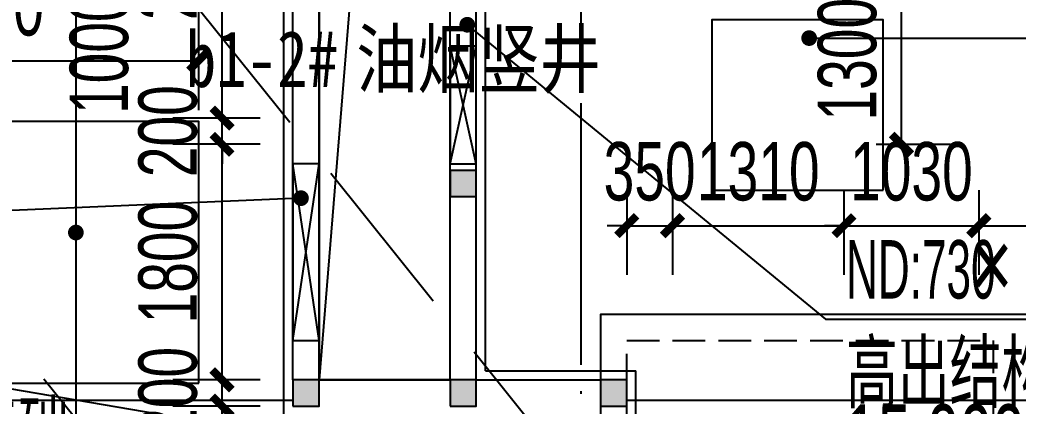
# Model space of a CAD drawing. Extents: x -409435 to 356702, y -107829 to 330904.
# Drawn here: x 82114 to 89739, y 276800 to 279750 of the extents above; entities that cross this region are included whole.
import ezdxf
from ezdxf.xclip import XClip

# ---------------------------------------------------------------- set-up
doc = ezdxf.new("R2010")
doc.units = 0
doc.header["$LTSCALE"] = 1000
doc.header["$MEASUREMENT"] = 0
doc.header["$XCLIPFRAME"] = 0
doc.linetypes.add('104-14# 核心筒$0$DOTE', pattern=[2.42, 2, -0.2, 0.02, -0.2])
doc.linetypes.add('X-104 14#平面$0$DASH', pattern=[0.35, 0.25, -0.1])
for name, color, linetype in [('01-标注_尺寸', 124, 'Continuous'), ('01-标注_符号', 200, 'Continuous'), ('02-TEXT_标注', 130, 'Continuous'), ('104-14# 核心筒$0$A_AXIS-轴线', 36, '104-14# 核心筒$0$DOTE'), ('PUB_HATCH', 8, 'Continuous'), ('X-104 14#平面$0$02-TEXT_标注', 130, 'Continuous'), ('X-104 14#平面$0$A-O_分水线', 127, 'Continuous'), ('X-104 14#平面$0$A-O_屋面', 201, 'Continuous'), ('X-104 14#平面$0$A-O_散水', 134, 'Continuous'), ('X-104 14#平面$0$A-SUR_保温', 222, 'Continuous'), ('X-104 14#平面$0$A-TECH_暖通', 6, 'Continuous'), ('X-104 14#平面$0$A_STR-砌块墙', 121, 'Continuous'), ('X-104 14#平面$0$A_STR-砼柱', 51, 'Continuous'), ('X-104 14#平面$0$DUCT-新风管立管', 3, 'Continuous'), ('X-104 14#平面$0$SURFACE', 6, 'Continuous')]:
    doc.layers.add(name, color=color, linetype=linetype)
doc.styles.add('_TCH_DIM', font='ros.shx', dxfattribs={"width": 0.8, "height": 2, "bigfont": 'jd.shx'})
doc.styles.add('_TCH_DIM_T3', font='ros.shx', dxfattribs={"width": 0.705882, "bigfont": 'jd.shx'})
doc.styles.add('X-104 14#平面$0$_TCH_DIM', font='ros.shx', dxfattribs={"width": 0.8, "bigfont": 'jd.shx'})
doc.styles.add('X-104 14#平面$0$Standard', font='STXIHEI_0.TTF', dxfattribs={"width": 0.8})
doc.dimstyles.new('_TCH_ARCH&&150', dxfattribs={"dimtxt": 446.25, "dimasz": 150, "dimexe": 375, "dimexo": 450, "dimgap": 189.375, "dimtad": 1, "dimdec": 0, "dimzin": 0, "dimdsep": 46, "dimtxsty": '_TCH_DIM_T3', "dimblk": 'ARCHTICK', "dimcen": 0.09, "dimclrt": 7, "dimazin": 2, "dimtfac": 1, "dimtdec": 0, "dimtix": 1, "dimtmove": 2, "dimatfit": 3, "dimfxl": 0, "dimtolj": 1, "dimtzin": 0, "dimarcsym": 0})

# ---------------------------------------------------------------- blocks, each defined once
blk = doc.blocks.new('104-14# 核心筒')
at = {"layer": '104-14# 核心筒$0$A_AXIS-轴线'}
blk.add_line((86400, 317833.6), (86400, 259754.9), dxfattribs=at)
blk = doc.blocks.new('X-104 14#平面$0$0000')
for p, q in [((27000, 7816.9), (42800, 7816.9)), ((45350, 7816.9), (62299.2, 7816.9))]:
    blk.add_line(p, q)
blk = doc.blocks.new('*U432')
blk.add_lwpolyline([(200, 0), (200, 1350), (0, 1350), (0, 0), (200, 0), (0, 1350), (0, 0), (200, 1350)])
blk = doc.blocks.new('*U422')
blk.add_lwpolyline([(200, 0), (200, 900), (0, 900), (0, 0), (200, 0), (0, 900), (0, 0), (200, 900)])
blk = doc.blocks.new('_FZH')
blk.add_lwpolyline([(-0.5, -0.5), (0.5, -0.5), (0.5, 0.5), (-0.5, 0.5)], close=True)
at = {"layer": 'PUB_HATCH'}
blk.add_solid([(-0.5, -0.5), (0.5, -0.5), (-0.5, 0.5), (0.5, 0.5)], dxfattribs=at)
blk = doc.blocks.new('X-104 14#平面')
at = {"layer": 'X-104 14#平面$0$02-TEXT_标注', "linetype": 'X-104 14#平面$0$DASH', "ltscale": 5}
for points in [[(63675.9, 304510.3), (87000, 275450)], [(63675.9, 300210.3), (87000, 271150)]]:
    blk.add_lwpolyline(points, dxfattribs=at)
at = {"layer": 'X-104 14#平面$0$A-O_屋面'}
blk.add_lwpolyline([(92750, 277500), (86550, 277500), (86550, 275000), (92750, 275000)], close=True, dxfattribs=at)
at = {"layer": 'X-104 14#平面$0$A-O_屋面', "linetype": 'X-104 14#平面$0$DASH'}
blk.add_lwpolyline([(86750, 277300), (89550, 277300), (89550, 275200), (86750, 275200)], close=True, dxfattribs=at)
at = {"layer": 'X-104 14#平面$0$A-O_散水'}
for points in [[(88709.7, 278450), (88709.7, 279750), (87399.7, 279750), (87399.7, 278450)], [(83480, 276975), (83480, 278975), (81800, 278975), (81800, 276975)]]:
    blk.add_lwpolyline(points, close=True, dxfattribs=at)
at = {"layer": 'X-104 14#平面$0$A-SUR_保温'}
for p, q in [((84130, 276900), (84130, 281400)), ((85670, 277070), (86820, 277070)), ((84130, 275300), (84130, 276900))]:
    blk.add_line(p, q, dxfattribs=at)
at = {"layer": 'X-104 14#平面$0$A_STR-砌块墙'}
for p, q in [((84200, 277000), (84200, 281300)), ((84400, 277000), (84400, 281300)), ((85400, 278600), (85400, 280000)), ((85600, 278600), (85600, 280000)), ((85400, 277000), (85400, 278400)), ((85600, 277000), (85600, 278400)), ((85400, 277000), (84400, 277000)), ((85600, 277000), (86550, 277000))]:
    blk.add_line(p, q, dxfattribs=at)
at = {"layer": 'X-104 14#平面$0$DUCT-新风管立管', "elevation": 6000}
blk.add_lwpolyline([(85400, 281300), (84400, 281300), (84400, 277000), (85400, 277000), (85400, 281300), (84729.5, 281043.6), (84400, 277000)], dxfattribs=at)
at = {"layer": 'X-104 14#平面$0$SURFACE'}
for p, q in [((85670, 278550), (85670, 279930)), ((85670, 277070), (85670, 278550)), ((86820, 275100), (86820, 277070))]:
    blk.add_line(p, q, dxfattribs=at)
ref = blk.add_blockref('104-14# 核心筒', (0, 0))
XClip(ref).set_block_clipping_path([(-38664.3623821461, -25500), (139216.5485069363, 330900)])
at = {"layer": 'X-104 14#平面$0$A-O_分水线'}
blk.add_blockref('X-104 14#平面$0$0000', (41400, 269028.8), dxfattribs=at)
at = {"layer": 'X-104 14#平面$0$A-TECH_暖通'}
for name, p in [('*U422', (85400, 278650)), ('*U432', (84200, 277300, 6000))]:
    blk.add_blockref(name, p, dxfattribs=at)
at = {"layer": 'X-104 14#平面$0$A_STR-砼柱', "xscale": 200, "yscale": 200, "zscale": 200}
for p in [(85500, 278500, 3000), (84300, 276900, 3000), (85500, 276900, 3000), (86650, 276900, 3000)]:
    blk.add_blockref('_FZH', p, dxfattribs=at)
at = {"layer": 'X-104 14#平面$0$02-TEXT_标注'}
for s, height, style, width, p in [('b1-2#', 428.14, 'X-104 14#平面$0$Standard', 0.8, (83380.1, 279238.9, 6000)), ('油烟竖井', 428.14, 'X-104 14#平面$0$Standard', 0.8, (84683.2, 279238.9, 6000)), ('15.000', 525, 'X-104 14#平面$0$_TCH_DIM', 0.64, (88417.3, 276287.3))]:
    blk.add_text(s, height=height, dxfattribs=dict(at, style=style, width=width)).set_placement(p)
blk = doc.blocks.new('_ArchTick')
at = {"color": 0, "linetype": 'ByBlock', "const_width": 0.4}
blk.add_lwpolyline([(-0.5, -0.5), (0.5, 0.5)], dxfattribs=at)
blk = doc.blocks.new('*D950')
at = {"layer": '01-标注_尺寸', "color": 0, "lineweight": -2, "transparency": 16777216}
for p, q in [((83950, 276800), (83283, 276800)), ((83658, 275200), (83658, 276800)), ((83950, 275200), (83283, 275200))]:
    blk.add_line(p, q, dxfattribs=at)
at = {"layer": 'Defpoints', "color": 0, "transparency": 16777216}
for p in [(83658, 276800), (84400, 276800), (84400, 275200)]:
    blk.add_point(p, dxfattribs=at)
at = {"layer": '01-标注_尺寸', "color": 0, "lineweight": -2, "transparency": 16777216, "xscale": 150, "yscale": 150, "zscale": 150}
for p, rotation in [((83658, 276800), 90), ((83658, 275200), 270)]:
    blk.add_blockref('_ArchTick', p, dxfattribs=dict(at, rotation=rotation))
at = {"layer": '01-标注_尺寸', "color": 7, "transparency": 16777216, "insert": (83245.5, 276000), "char_height": 446.25, "attachment_point": 5, "rotation": 90, "style": '_TCH_DIM_T3'}
blk.add_mtext('\\A1;1600', dxfattribs=at)
blk = doc.blocks.new('*D951')
at = {"layer": '01-标注_尺寸', "color": 0, "lineweight": -2, "transparency": 16777216}
for p, q in [((83658, 277000), (83658, 277150)), ((83950, 277000), (83283, 277000)), ((83658, 276800), (83658, 277000)), ((83950, 276800), (83283, 276800)), ((83658, 276800), (83658, 276650))]:
    blk.add_line(p, q, dxfattribs=at)
at = {"layer": 'Defpoints', "color": 0, "transparency": 16777216}
for p in [(83658, 277000), (84400, 277000), (84400, 276800)]:
    blk.add_point(p, dxfattribs=at)
at = {"layer": '01-标注_尺寸', "color": 0, "lineweight": -2, "transparency": 16777216, "xscale": 150, "yscale": 150, "zscale": 150}
for p, rotation in [((83658, 277000), 270), ((83658, 276800), 90)]:
    blk.add_blockref('_ArchTick', p, dxfattribs=dict(at, rotation=rotation))
at = {"layer": '01-标注_尺寸', "color": 7, "transparency": 16777216, "insert": (83245.5, 276900), "char_height": 446.25, "attachment_point": 5, "rotation": 90, "style": '_TCH_DIM_T3'}
blk.add_mtext('\\A1;200', dxfattribs=at)
blk = doc.blocks.new('*D952')
at = {"layer": '01-标注_尺寸', "color": 0, "lineweight": -2, "transparency": 16777216}
for p, q in [((83950, 278800), (83283, 278800)), ((83658, 277000), (83658, 278800)), ((83950, 277000), (83283, 277000))]:
    blk.add_line(p, q, dxfattribs=at)
at = {"layer": 'Defpoints', "color": 0, "transparency": 16777216}
for p in [(83658, 278800), (84400, 278800), (84400, 277000)]:
    blk.add_point(p, dxfattribs=at)
at = {"layer": '01-标注_尺寸', "color": 0, "lineweight": -2, "transparency": 16777216, "xscale": 150, "yscale": 150, "zscale": 150}
for p, rotation in [((83658, 278800), 90), ((83658, 277000), 270)]:
    blk.add_blockref('_ArchTick', p, dxfattribs=dict(at, rotation=rotation))
at = {"layer": '01-标注_尺寸', "color": 7, "transparency": 16777216, "insert": (83245.5, 277900), "char_height": 446.25, "attachment_point": 5, "rotation": 90, "style": '_TCH_DIM_T3'}
blk.add_mtext('\\A1;1800', dxfattribs=at)
blk = doc.blocks.new('*D953')
at = {"layer": '01-标注_尺寸', "color": 0, "lineweight": -2, "transparency": 16777216}
for p, q in [((83658, 279000), (83658, 279150)), ((83950, 279000), (83283, 279000)), ((83658, 278800), (83658, 279000)), ((83950, 278800), (83283, 278800)), ((83658, 278800), (83658, 278650))]:
    blk.add_line(p, q, dxfattribs=at)
at = {"layer": 'Defpoints', "color": 0, "transparency": 16777216}
for p in [(83658, 279000), (84400, 279000), (84400, 278800)]:
    blk.add_point(p, dxfattribs=at)
at = {"layer": '01-标注_尺寸', "color": 0, "lineweight": -2, "transparency": 16777216, "xscale": 150, "yscale": 150, "zscale": 150}
for p, rotation in [((83658, 279000), 270), ((83658, 278800), 90)]:
    blk.add_blockref('_ArchTick', p, dxfattribs=dict(at, rotation=rotation))
at = {"layer": '01-标注_尺寸', "color": 7, "transparency": 16777216, "insert": (83245.5, 278900), "char_height": 446.25, "attachment_point": 5, "rotation": 90, "style": '_TCH_DIM_T3'}
blk.add_mtext('\\A1;200', dxfattribs=at)
blk = doc.blocks.new('*D954')
at = {"layer": '01-标注_尺寸', "color": 0, "lineweight": -2, "transparency": 16777216}
for p, q in [((83950, 280000), (83283, 280000)), ((83658, 279000), (83658, 280000)), ((83950, 279000), (83283, 279000))]:
    blk.add_line(p, q, dxfattribs=at)
at = {"layer": 'Defpoints', "color": 0, "transparency": 16777216}
for p in [(83658, 280000), (84400, 280000), (84400, 279000)]:
    blk.add_point(p, dxfattribs=at)
at = {"layer": '01-标注_尺寸', "color": 0, "lineweight": -2, "transparency": 16777216, "xscale": 150, "yscale": 150, "zscale": 150}
for p, rotation in [((83658, 280000), 90), ((83658, 279000), 270)]:
    blk.add_blockref('_ArchTick', p, dxfattribs=dict(at, rotation=rotation))
at = {"layer": '01-标注_尺寸', "color": 7, "transparency": 16777216, "insert": (82720.5, 279500), "char_height": 446.25, "attachment_point": 5, "rotation": 90, "style": '_TCH_DIM_T3'}
blk.add_mtext('\\A1;1000', dxfattribs=at)
blk = doc.blocks.new('*D955')
at = {"layer": '01-标注_尺寸', "color": 0, "lineweight": -2, "transparency": 16777216}
for p, q in [((83658, 280200), (83658, 280350)), ((83950, 280200), (83283, 280200)), ((83658, 280000), (83658, 280200)), ((83950, 280000), (83283, 280000)), ((83658, 280000), (83658, 279850))]:
    blk.add_line(p, q, dxfattribs=at)
at = {"layer": 'Defpoints', "color": 0, "transparency": 16777216}
for p in [(83658, 280200), (84400, 280200), (84400, 280000)]:
    blk.add_point(p, dxfattribs=at)
at = {"layer": '01-标注_尺寸', "color": 0, "lineweight": -2, "transparency": 16777216, "xscale": 150, "yscale": 150, "zscale": 150}
for p, rotation in [((83658, 280200), 270), ((83658, 280000), 90)]:
    blk.add_blockref('_ArchTick', p, dxfattribs=dict(at, rotation=rotation))
at = {"layer": '01-标注_尺寸', "color": 7, "transparency": 16777216, "insert": (83245.5, 280100), "char_height": 446.25, "attachment_point": 5, "rotation": 90, "style": '_TCH_DIM_T3'}
blk.add_mtext('\\A1;200', dxfattribs=at)
blk = doc.blocks.new('*D2020')
at = {"layer": '01-标注_尺寸', "color": 0, "lineweight": -2, "transparency": 16777216}
for p, q in [((86750, 278450), (86750, 277803.2)), ((87099.7, 278450), (87099.7, 277803.2)), ((86750, 278178.2), (86600, 278178.2)), ((86750, 278178.2), (87099.7, 278178.2)), ((87099.7, 278178.2), (87249.7, 278178.2))]:
    blk.add_line(p, q, dxfattribs=at)
at = {"layer": 'Defpoints', "color": 0, "transparency": 16777216}
for p in [(86750, 278900), (87099.7, 278900), (87099.7, 278178.2)]:
    blk.add_point(p, dxfattribs=at)
at = {"layer": '01-标注_尺寸', "color": 0, "lineweight": -2, "transparency": 16777216, "xscale": 150, "yscale": 150, "zscale": 150}
blk.add_blockref('_ArchTick', (86750, 278178.2), dxfattribs=at)
at = {"layer": '01-标注_尺寸', "color": 0, "lineweight": -2, "transparency": 16777216, "xscale": 150, "yscale": 150, "zscale": 150, "rotation": 180}
blk.add_blockref('_ArchTick', (87099.7, 278178.2), dxfattribs=at)
at = {"layer": '01-标注_尺寸', "color": 7, "transparency": 16777216, "insert": (86924.9, 278590.7), "char_height": 446.25, "attachment_point": 5, "style": '_TCH_DIM_T3'}
blk.add_mtext('\\A1;350', dxfattribs=at)
blk = doc.blocks.new('*D2021')
at = {"layer": '01-标注_尺寸', "color": 0, "lineweight": -2, "transparency": 16777216}
for p, q in [((87099.7, 278450), (87099.7, 277803.2)), ((88409.7, 278450), (88409.7, 277803.2)), ((87099.7, 278178.2), (88409.7, 278178.2))]:
    blk.add_line(p, q, dxfattribs=at)
at = {"layer": 'Defpoints', "color": 0, "transparency": 16777216}
for p in [(87099.7, 278900), (88409.7, 278900), (88409.7, 278178.2)]:
    blk.add_point(p, dxfattribs=at)
at = {"layer": '01-标注_尺寸', "color": 0, "lineweight": -2, "transparency": 16777216, "xscale": 150, "yscale": 150, "zscale": 150, "rotation": 180}
blk.add_blockref('_ArchTick', (87099.7, 278178.2), dxfattribs=at)
at = {"layer": '01-标注_尺寸', "color": 0, "lineweight": -2, "transparency": 16777216, "xscale": 150, "yscale": 150, "zscale": 150}
blk.add_blockref('_ArchTick', (88409.7, 278178.2), dxfattribs=at)
at = {"layer": '01-标注_尺寸', "color": 7, "transparency": 16777216, "insert": (87754.7, 278590.7), "char_height": 446.25, "attachment_point": 5, "style": '_TCH_DIM_T3'}
blk.add_mtext('\\A1;1310', dxfattribs=at)
blk = doc.blocks.new('*D2022')
at = {"layer": '01-标注_尺寸', "color": 0, "lineweight": -2, "transparency": 16777216}
for p, q in [((88409.7, 278450), (88409.7, 277803.2)), ((89440, 278450), (89440, 277803.2)), ((88409.7, 278178.2), (88259.7, 278178.2)), ((88409.7, 278178.2), (89440, 278178.2)), ((89440, 278178.2), (89590, 278178.2))]:
    blk.add_line(p, q, dxfattribs=at)
at = {"layer": 'Defpoints', "color": 0, "transparency": 16777216}
for p in [(88409.7, 278900), (89440, 278900), (89440, 278178.2)]:
    blk.add_point(p, dxfattribs=at)
at = {"layer": '01-标注_尺寸', "color": 0, "lineweight": -2, "transparency": 16777216, "xscale": 150, "yscale": 150, "zscale": 150}
blk.add_blockref('_ArchTick', (88409.7, 278178.2), dxfattribs=at)
at = {"layer": '01-标注_尺寸', "color": 0, "lineweight": -2, "transparency": 16777216, "xscale": 150, "yscale": 150, "zscale": 150, "rotation": 180}
blk.add_blockref('_ArchTick', (89440, 278178.2), dxfattribs=at)
at = {"layer": '01-标注_尺寸', "color": 7, "transparency": 16777216, "insert": (88924.9, 278590.7), "char_height": 446.25, "attachment_point": 5, "style": '_TCH_DIM_T3'}
blk.add_mtext('\\A1;1030', dxfattribs=at)
blk = doc.blocks.new('*D2023')
at = {"layer": '01-标注_尺寸', "color": 0, "lineweight": -2, "transparency": 16777216}
for p, q in [((89440, 278450), (89440, 277803.2)), ((91120, 278450), (91120, 277803.2)), ((89440, 278178.2), (91120, 278178.2))]:
    blk.add_line(p, q, dxfattribs=at)
at = {"layer": 'Defpoints', "color": 0, "transparency": 16777216}
for p in [(89440, 278900), (91120, 278900), (91120, 278178.2)]:
    blk.add_point(p, dxfattribs=at)
at = {"layer": '01-标注_尺寸', "color": 0, "lineweight": -2, "transparency": 16777216, "xscale": 150, "yscale": 150, "zscale": 150, "rotation": 180}
blk.add_blockref('_ArchTick', (89440, 278178.2), dxfattribs=at)
at = {"layer": '01-标注_尺寸', "color": 0, "lineweight": -2, "transparency": 16777216, "xscale": 150, "yscale": 150, "zscale": 150}
blk.add_blockref('_ArchTick', (91120, 278178.2), dxfattribs=at)
at = {"layer": '01-标注_尺寸', "color": 7, "transparency": 16777216, "insert": (90280, 278590.7), "char_height": 446.25, "attachment_point": 5, "style": '_TCH_DIM_T3'}
blk.add_mtext('\\A1;1680', dxfattribs=at)
blk = doc.blocks.new('*D2037')
at = {"layer": '01-标注_尺寸', "color": 0, "lineweight": -2, "transparency": 16777216}
for p, q in [((81800, 279060.5), (81800, 279813.9)), ((83480, 279060.5), (83480, 279813.9)), ((81800, 279438.9), (83480, 279438.9))]:
    blk.add_line(p, q, dxfattribs=at)
at = {"layer": 'Defpoints', "color": 0, "transparency": 16777216}
for p in [(83480, 279438.9), (81800, 278610.5), (83480, 278610.5)]:
    blk.add_point(p, dxfattribs=at)
at = {"layer": '01-标注_尺寸', "color": 0, "lineweight": -2, "transparency": 16777216, "xscale": 150, "yscale": 150, "zscale": 150, "rotation": 180}
blk.add_blockref('_ArchTick', (81800, 279438.9), dxfattribs=at)
at = {"layer": '01-标注_尺寸', "color": 0, "lineweight": -2, "transparency": 16777216, "xscale": 150, "yscale": 150, "zscale": 150}
blk.add_blockref('_ArchTick', (83480, 279438.9), dxfattribs=at)
at = {"layer": '01-标注_尺寸', "color": 7, "transparency": 16777216, "insert": (81829, 279851.4), "char_height": 446.25, "attachment_point": 5, "style": '_TCH_DIM_T3'}
blk.add_mtext('\\A1;1680', dxfattribs=at)
blk = doc.blocks.new('*D2087')
at = {"layer": '01-标注_尺寸', "color": 0, "lineweight": -2, "transparency": 16777216}
for p, q in [((88654.7, 280100), (89223.3, 280100)), ((88848.3, 278800), (88848.3, 280100)), ((88654.7, 278800), (89223.3, 278800))]:
    blk.add_line(p, q, dxfattribs=at)
at = {"layer": 'Defpoints', "color": 0, "transparency": 16777216}
for p in [(88204.7, 280100), (88848.3, 280100), (88204.7, 278800)]:
    blk.add_point(p, dxfattribs=at)
at = {"layer": '01-标注_尺寸', "color": 0, "lineweight": -2, "transparency": 16777216, "xscale": 150, "yscale": 150, "zscale": 150}
for p, rotation in [((88848.3, 280100), 90), ((88848.3, 278800), 270)]:
    blk.add_blockref('_ArchTick', p, dxfattribs=dict(at, rotation=rotation))
at = {"layer": '01-标注_尺寸', "color": 7, "transparency": 16777216, "insert": (88435.8, 279450), "char_height": 446.25, "attachment_point": 5, "rotation": 90, "style": '_TCH_DIM_T3'}
blk.add_mtext('\\A1;1300', dxfattribs=at)

msp = doc.modelspace()

# ---------------------------------------------------------------- linework, layer by layer
at = {"layer": '01-标注_符号'}
for p, q in [((82541.6, 283247.2), (82541.6, 276160.4)), ((82541.6, 280695.1), (82541.6, 276160.4)), ((85531.6, 279713.3), (88267.4, 277463.9)), ((88143.5, 279611.4), (92777.5, 279611.4)), ((84261.3, 278388.4), (75628.2, 278019.3)), ((82541.6, 278125.6), (82541.6, 276160.4)), ((84288.7, 276548.3), (75628.2, 278019.3)), ((88267.4, 277463.9), (90454.3, 277463.9))]:
    msp.add_line(p, q, dxfattribs=at)
at = {"layer": '01-标注_符号', "const_width": 60}
for points in [[(85508.5, 279732.4, 1), (85554.8, 279694.3, 1)], [(88113.5, 279611.4, 1), (88173.5, 279611.4, 1)], [(84291.3, 278389.6, 1), (84231.4, 278387.1, 1)], [(82541.6, 278155.6, 1), (82541.6, 278095.6, 1)]]:
    msp.add_lwpolyline(points, format="xyb", close=True, dxfattribs=at)

# ---------------------------------------------------------------- block references
msp.add_blockref('X-104 14#平面', (0, 0))

# ---------------------------------------------------------------- texts
at = {"layer": '02-TEXT_标注', "style": '_TCH_DIM'}
for s, height, width, p in [('ND:730', 446.25, 0.564706, (88424.9, 277621.4)), ('×', 520.9, 0.8, (89374.1, 277621.4)), ('高出结构板', 520.93, 0.8, (88424.9, 276781.4)), ('设备基础', 520.93, 0.8, (80912.5, 276317.9))]:
    msp.add_text(s, height=height, dxfattribs=dict(at, width=width)).set_placement(p)

# ---------------------------------------------------------------- dimensions: what is measured, and where the dimension line sits
at = {"layer": '01-标注_尺寸'}
for p1, p2, distance, picture, middle in [((84400, 280000), (84400, 280200), 742, '*D955', (83245.5, 280100)), ((88204.7, 278800), (88204.7, 280100), -643.6, '*D2087', (88435.8, 279450)), ((84400, 278800), (84400, 279000), 742, '*D953', (83245.5, 278900)), ((84400, 277000), (84400, 278800), 742, '*D952', (83245.5, 277900)), ((86750, 278900), (87099.7, 278900), -721.8, '*D2020', (86924.9, 278590.7)), ((87099.7, 278900), (88409.7, 278900), -721.8, '*D2021', (87754.7, 278590.7)), ((88409.7, 278900), (89440, 278900), -721.8, '*D2022', (88924.9, 278590.7)), ((89440, 278900), (91120, 278900), -721.8, '*D2023', (90280, 278590.7)), ((84400, 276800), (84400, 277000), 742, '*D951', (83245.5, 276900)), ((84400, 275200), (84400, 276800), 742, '*D950', (83245.5, 276000))]:
    dim = msp.add_aligned_dim(p1=p1, p2=p2, distance=distance, dimstyle='_TCH_ARCH&&150', dxfattribs=at)
    dim.commit()
    dim.dimension.update_dxf_attribs({"geometry": picture, "text_midpoint": middle})
for base, p1, p2, angle, picture, middle in [((83480, 279438.9), (81800, 278610.5), (83480, 278610.5), 0, '*D2037', (81829, 279851.4)), ((83658, 280000), (84400, 279000), (84400, 280000), 90, '*D954', (82720.5, 279500))]:
    dim = msp.add_linear_dim(base=base, p1=p1, p2=p2, angle=angle, dimstyle='_TCH_ARCH&&150', dxfattribs=at)
    dim.commit()
    dim.dimension.update_dxf_attribs({"geometry": picture, "text_midpoint": middle, "dimtype": 161})

doc.saveas('drawing.dxf')
